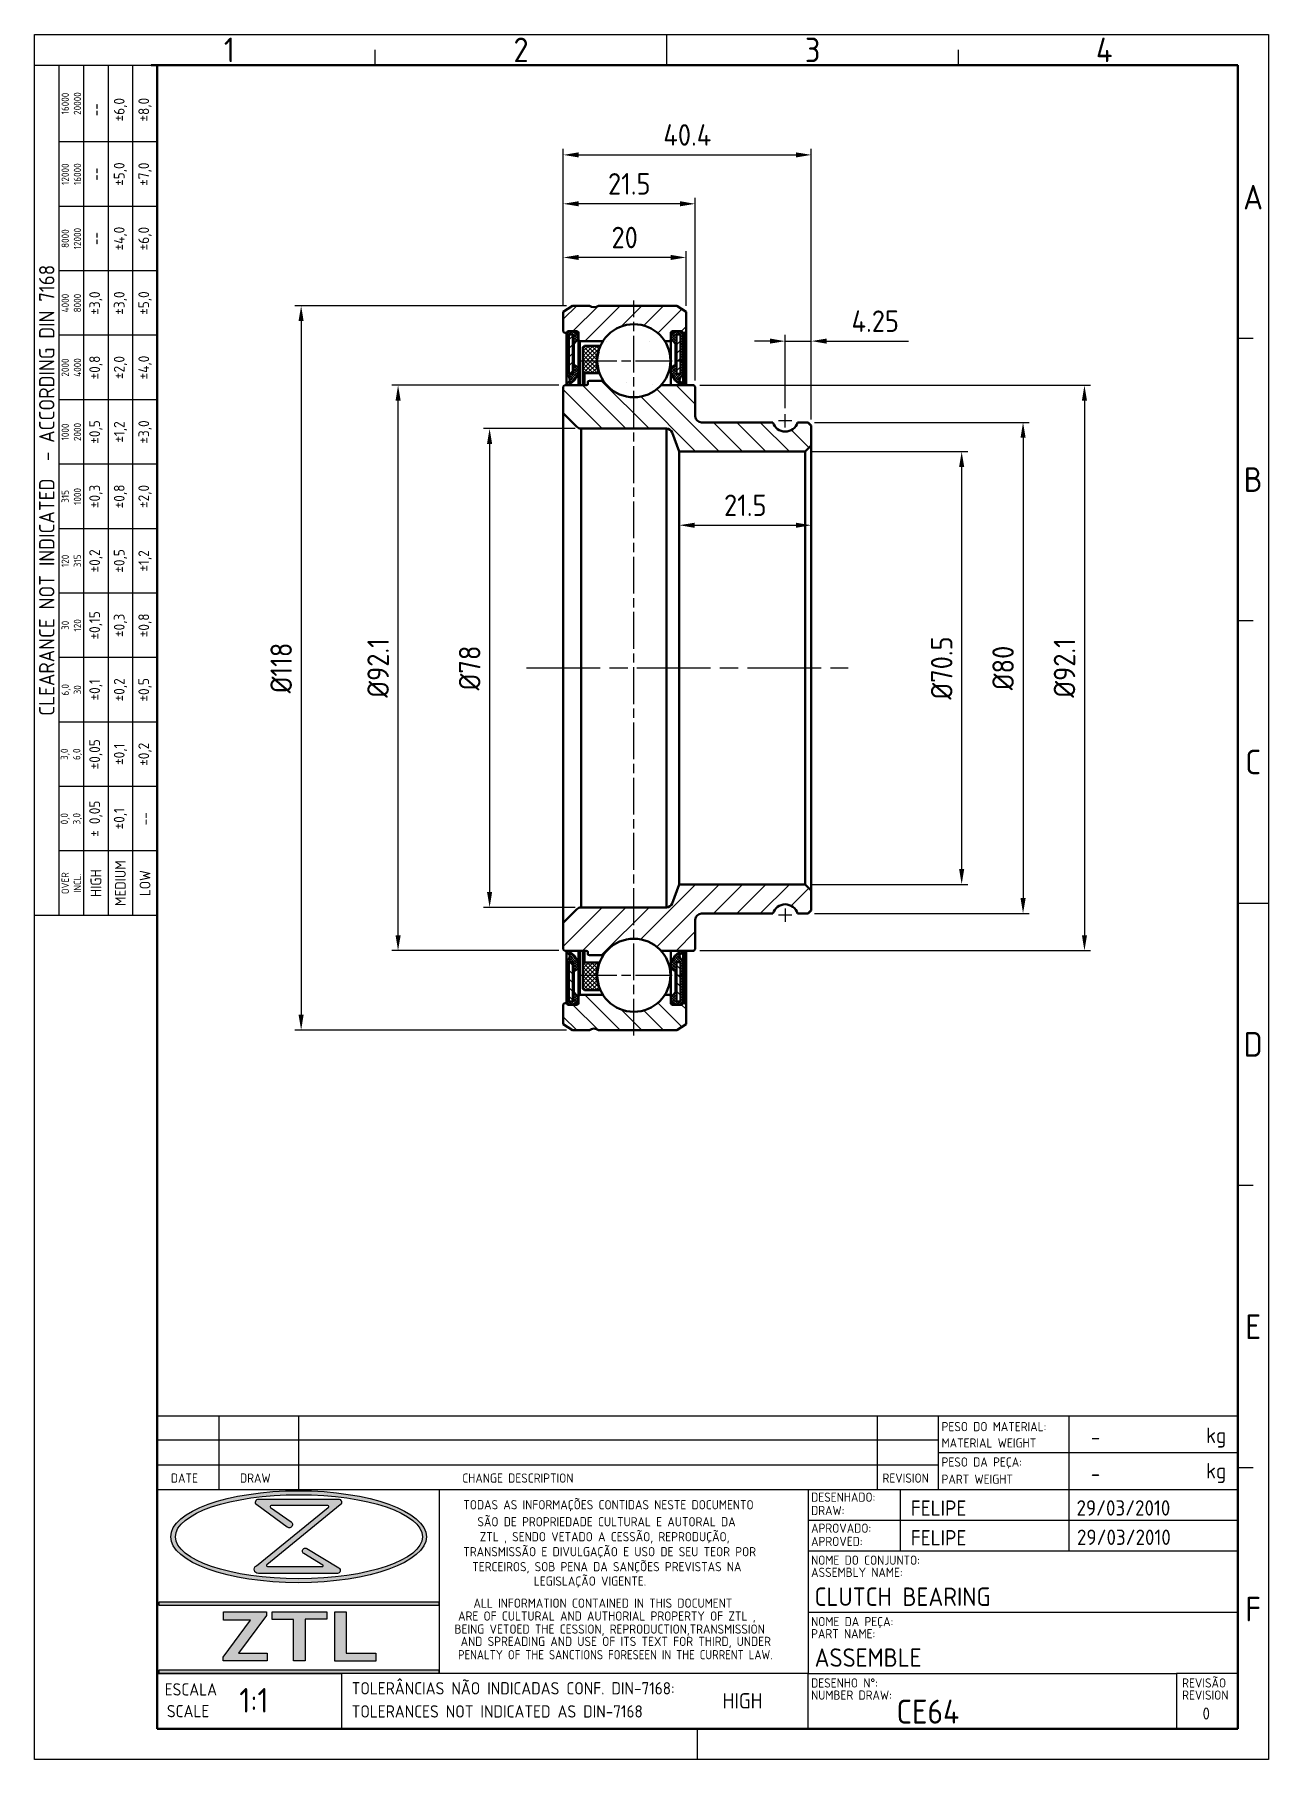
# Model space of a CAD drawing. Extents: x 0 to 201, y 0 to 281.
import ezdxf
from ezdxf.enums import TextEntityAlignment as Align

# ---------------------------------------------------------------- set-up
doc = ezdxf.new("R2010")
doc.units = 0
for name, pattern in [('AM_ISO02W050', [7.5, 6, -1.5]), ('AM_ISO08W050', [18, 12, -1.5, 3, -1.5]), ('AM_ISO08W050x2', [9, 6, -0.75, 1.5, -0.75])]:
    doc.linetypes.add(name, pattern=pattern)
doc.layers.get('Defpoints').update_dxf_attribs({"linetype": 'CONTINUOUS'})
for name, color, linetype, lineweight in [('AM_0', 7, 'CONTINUOUS', 50), ('AM_3', 6, 'AM_ISO02W050', 25), ('AM_5', 3, 'CONTINUOUS', 25), ('AM_7', 4, 'AM_ISO08W050', 25), ('AM_8', 1, 'CONTINUOUS', 25), ('AM_BOR', 7, 'CONTINUOUS', 50)]:
    doc.layers.add(name, color=color, linetype=linetype, lineweight=lineweight)
doc.styles.add('ACISOTS', font='isocp.shx', dxfattribs={"height": 1})
doc.styles.get("Standard").update_dxf_attribs({"font": 'ISOCP.SHX'})
doc.dimstyles.new('AM_ISO', dxfattribs={"dimtxt": 3.5, "dimasz": 2.5, "dimexe": 1, "dimexo": 1, "dimgap": 1.5, "dimtad": 1, "dimdsep": 46, "dimtxsty": 'Standard', "dimcen": 0, "dimclrd": 256, "dimclre": 256, "dimclrt": 2, "dimadec": 0, "dimazin": 2, "dimtp": 0.1, "dimtm": 0.1, "dimtfac": 0.71, "dimtdec": 3, "dimtmove": 0, "dimatfit": 3, "dimfxl": 0, "dimlwd": -1, "dimlwe": -1, "dimarcsym": 0})
pattern_1 = [(45, (0, 0), (-0.21213203, 0.21213203), []), (135, (0, 0), (-0.21213203, -0.21213203), [])]
pattern_2 = [(45, (0, 0), (-0.7071068, 0.7071068), [])]
pattern_3 = [(315, (0, 355.6118), (-0.7071068, -0.7071068), [])]
pattern_4 = [(315, (0, 355.61176), (-0.21213203, -0.21213203), []), (225, (0, 355.61176), (-0.21213203, 0.21213203), [])]

# ---------------------------------------------------------------- blocks, each defined once
blk = doc.blocks.new('A4 ZTL')
at = {"layer": 'AM_0'}
for p, q in [((196, 276), (19, 276)), ((20, 276), (20, 5)), ((196, 5), (196, 276)), ((20, 5), (196, 5))]:
    blk.add_line(p, q, dxfattribs=at)
at = {"layer": 'AM_BOR', "color": 135, "lineweight": 25}
for p, q in [((0, 0), (0, 281)), ((0, 281), (201, 281)), ((55.5, 276), (55.5, 278.5)), ((103, 276), (103, 281)), ((150.5, 276), (150.5, 278.5)), ((201, 281), (201, 0)), ((4, 137.5), (4, 276)), ((8, 276), (8, 137.5)), ((12, 276), (12, 137.5)), ((16, 137.5), (16, 276)), ((20, 263.5), (4, 263.5)), ((20, 253), (4, 253)), ((20, 242.5), (4, 242.5)), ((20, 232), (4, 232)), ((198.5, 231.5), (196, 231.5)), ((20, 221.5), (4, 221.5)), ((20, 211), (4, 211)), ((20, 200.5), (4, 200.5)), ((20, 190), (4, 190)), ((198.5, 185.5), (196, 185.5)), ((20, 179.5), (4, 179.5)), ((20, 169), (4, 169)), ((20, 158.5), (4, 158.5)), ((20, 148), (4, 148)), ((196, 139.5), (201, 139.5)), ((198.5, 93.5), (196, 93.5)), ((198.5, 47.5), (196, 47.5)), ((108, 0), (108, 5)), ((201, 0), (0, 0))]:
    blk.add_line(p, q, dxfattribs=at)
blk.add_lwpolyline([(20, 276), (20, 137.5), (0, 137.5), (0, 276)], close=True, dxfattribs=at)
at = {"layer": 'AM_BOR', "color": 135, "lineweight": 25, "style": 'ACISOTS'}
for s, p in [('1', (31.75, 278.5)), ('2', (79.25, 278.5)), ('3', (126.75, 278.5)), ('4', (174.25, 278.5)), ('A', (198.5, 254.5)), ('B', (198.5, 208.5)), ('C', (198.5, 162.5)), ('D', (198.5, 116.5)), ('E', (198.5, 70.5)), ('F', (198.5, 24.5))]:
    blk.add_text(s, height=4, dxfattribs=at).set_placement(p, align=Align.MIDDLE)
at = {"layer": 'AM_BOR', "color": 135, "lineweight": 25, "attachment_point": 5, "rotation": 90}
for s, insert, char_height, width in [('16000\\P20000', (6, 269.75), 1.2, 12.5), ('±6,0', (14, 268.75), 1.75, 10.5), ('±8,0', (18, 268.75), 1.75, 10.5), ('--', (10, 268.75), 1.75, 10.5), ('12000\\P16000', (6, 258.25), 1.2, 10.5), ('--', (10, 258.25), 1.75, 10.5), ('±5,0', (14, 258.25), 1.75, 10.5), ('±7,0', (18, 258.25), 1.75, 10.5), ('8000\\P12000', (6, 247.75), 1.2, 10.5), ('--', (10, 247.75), 1.75, 10.5), ('±4,0', (14, 247.75), 1.75, 10.5), ('±6,0', (18, 247.75), 1.75, 10.5), ('{\\Fisocp.shx|c0;CLEARANCE NOT INDICATED  - ACCORDING DIN 7168}', (2, 206.75), 2.5, 138.5), ('±3,0', (10, 237.25), 1.75, 10.5), ('±3,0', (14, 237.25), 1.75, 10.5), ('±5,0', (18, 237.25), 1.75, 10.5), ('4000\\P8000', (6, 237.25), 1.2, 10.5), ('2000\\P4000', (6, 226.75), 1.2, 10.5), ('±0,8', (10, 226.75), 1.75, 10.5), ('±2,0', (14, 226.75), 1.75, 10.5), ('±4,0', (18, 226.75), 1.75, 10.5), ('1000\\P2000', (6, 216.25), 1.2, 10.5), ('±0,5', (10, 216.25), 1.75, 10.5), ('±1,2', (14, 216.25), 1.75, 10.5), ('±3,0', (18, 216.25), 1.75, 10.5), ('315\\P1000', (6, 205.75), 1.2, 10.5), ('±0,3', (10, 205.75), 1.75, 10.5), ('±0,8', (14, 205.75), 1.75, 10.5), ('±2,0', (18, 205.75), 1.75, 10.5), ('±0,2', (10, 195.25), 1.75, 10.5), ('±0,5', (14, 195.25), 1.75, 10.5), ('±1,2', (18, 195.25), 1.75, 10.5), ('120\\P315', (6, 195.25), 1.2, 10.5), ('30\\P120', (6, 184.75), 1.2, 10.5), ('±0,15', (10, 184.75), 1.75, 10.5), ('±0,3', (14, 184.75), 1.75, 10.5), ('±0,8', (18, 184.75), 1.75, 10.5), ('6,0\\P30', (6, 174.25), 1.2, 10.5), ('±0,1', (10, 174.25), 1.75, 10.5), ('±0,2', (14, 174.25), 1.75, 10.5), ('±0,5', (18, 174.25), 1.75, 10.5), ('±0,05', (10, 163.75), 1.75, 10.5), ('3,0\\P6,0', (6, 163.75), 1.2, 10.5), ('±0,1', (14, 163.75), 1.75, 10.5), ('±0,2', (18, 163.75), 1.75, 10.5), ('± 0,05', (10, 153.25), 1.75, 10.5), ('\\pt4.79529;±0,1', (14, 153.25), 1.75, 10.5), ('0,0\\P3,0', (6, 153.25), 1.2, 10.5), ('--', (18, 153.25), 1.75, 10.5), ('MEDIUM', (14, 142.75), 1.75, 10.5), ('{\\Fisocp.shx|c0;OVER\\PINCL.}', (6, 142.75), 1.2, 10.5), ('HIGH', (10, 142.75), 1.75, 10.5), ('LOW', (18, 142.75), 1.75, 10.5)]:
    blk.add_mtext(s, dxfattribs=dict(at, insert=insert, char_height=char_height, width=width))
blk = doc.blocks.new('LEGENDAZTL-1')
at = {"layer": 'AM_8'}
h = blk.add_hatch(color=135, dxfattribs=at)
edge = h.paths.add_edge_path()
edge.add_ellipse((23.01, 31.29), major_axis=(20.82, 0), ratio=0.359907, start_angle=191.4592, end_angle=452.8175)
edge.add_ellipse((23.01, 31.29), major_axis=(20.82, 0), ratio=0.359907, start_angle=92.8175, end_angle=191.4592)
edge = h.paths.add_edge_path(flags=16)
edge.add_ellipse((23.07, 31.29), major_axis=(20.11, 0), ratio=0.340664, start_angle=93.067, end_angle=371.4592)
edge.add_ellipse((23.07, 31.29), major_axis=(20.11, 0), ratio=0.340664, start_angle=11.4592, end_angle=93.067)
h = blk.add_hatch(color=135, dxfattribs=at)
edge = h.paths.add_edge_path()
edge.add_line((27.86, 36.04), (16.14, 26.55))
edge.add_arc((16.46, 25.96), 0.662, 118.1409, 270)
edge.add_line((16.46, 25.3), (29.34, 25.3))
edge.add_arc((29.33, 25.79), 0.488, 271.9685, 418.9108)
edge.add_line((29.58, 26.21), (24.36, 29.35))
edge.add_arc((24.11, 28.95), 0.475, 58.6682, 238.8052)
edge.add_line((23.87, 28.54), (26.98, 26.65))
edge.add_arc((26.92, 26.56), 0.12, -90, 54.6545, ccw=False)
edge.add_line((26.92, 26.44), (17.93, 26.44))
edge.add_arc((17.96, 26.6), 0.167, 129.2364, 260.8226, ccw=False)
edge.add_line((17.86, 26.73), (29.79, 36.47))
edge.add_arc((29.47, 36.9), 0.529, 306.0702, 450)
edge.add_line((29.47, 37.43), (16.54, 37.43))
edge.add_arc((16.52, 36.92), 0.513, 87.7272, 233.7471)
edge.add_line((16.21, 36.5), (21.18, 32.86))
edge.add_arc((21.5, 33.28), 0.527, 232.4714, 414.7334)
edge.add_line((21.81, 33.71), (18.46, 36.07))
edge.add_arc((18.53, 36.2), 0.144, 90, 242.5235, ccw=False)
edge.add_line((18.53, 36.35), (27.78, 36.35))
edge.add_arc((27.75, 36.17), 0.176, -50.9964, 80.7655, ccw=False)
for points in [[(0.28, 20.1), (45.87, 20.1), (45.87, 20.7), (0.28, 20.7)], [(10.71, 11.65), (10.71, 11.05), (17.9, 11.05), (17.9, 12.32), (13.24, 12.32), (17.77, 18.44), (17.77, 19.04), (10.78, 19.04), (10.78, 17.71), (15.21, 17.71)], [(18.7, 17.78), (22.17, 17.78), (22.17, 11.05), (24.07, 11.05), (24.07, 17.84), (27.63, 17.84), (27.63, 19.04), (18.7, 19.04)], [(35.62, 11.02), (35.62, 12.32), (30.79, 12.32), (30.79, 19.04), (28.93, 19.04), (28.93, 11.02)], [(45.87, 9.6), (0.28, 9.6), (0.28, 9), (45.87, 9)]]:
    blk.add_hatch(color=135, dxfattribs=at).paths.add_polyline_path(points)
at = {"layer": 'AM_8', "color": 135}
for p, q in [((0, 51), (176, 51)), ((0, 51), (0, 0)), ((10, 51), (10, 39)), ((23, 51), (23, 39)), ((117.25, 51), (117.25, 39)), ((127.25, 39), (127.25, 51)), ((148.5, 51), (148.5, 45)), ((176, 0), (176, 51)), ((127.25, 47), (0, 47)), ((127.25, 45), (176, 45)), ((148.5, 45), (148.5, 39)), ((0, 43), (127.25, 43)), ((0, 39), (106, 39)), ((16.54, 37.43), (29.47, 37.43)), ((45.93, 39), (45.93, 9)), ((106, 39), (106, 20)), ((106, 39), (176, 39)), ((121, 39), (121, 29)), ((148.5, 39), (148.5, 29)), ((106, 34), (176, 34)), ((106, 29), (176, 29)), ((0.28, 20.1), (0.28, 20.7)), ((0.28, 20.7), (45.87, 20.7)), ((45.87, 20.1), (0.28, 20.1)), ((45.87, 20.7), (45.87, 20.1)), ((106, 20), (106, 9)), ((10.71, 11.65), (15.21, 17.71)), ((10.78, 17.71), (10.78, 19.04)), ((10.78, 19.04), (17.77, 19.04)), ((15.21, 17.71), (10.78, 17.71)), ((17.77, 18.44), (13.24, 12.32)), ((17.77, 19.04), (17.77, 18.44)), ((18.7, 17.78), (18.7, 19.04)), ((18.7, 19.04), (27.63, 19.04)), ((22.17, 17.78), (18.7, 17.78)), ((22.17, 11.05), (22.17, 17.78)), ((24.07, 17.84), (24.07, 11.05)), ((27.63, 17.84), (24.07, 17.84)), ((27.63, 19.04), (27.63, 17.84)), ((28.93, 11.02), (28.93, 19.04)), ((28.93, 19.04), (30.79, 19.04)), ((30.79, 19.04), (30.79, 12.32)), ((106, 19), (176, 19)), ((10.71, 11.05), (10.71, 11.65)), ((13.24, 12.32), (17.9, 12.32)), ((17.9, 12.32), (17.9, 11.05)), ((30.79, 12.32), (35.62, 12.32)), ((35.62, 12.32), (35.62, 11.02)), ((0, 9), (30, 9)), ((106, 9), (0, 9)), ((0.28, 9.6), (45.87, 9.6)), ((0.28, 9), (0.28, 9.6)), ((45.87, 9), (0.28, 9)), ((17.9, 11.05), (10.71, 11.05)), ((24.07, 11.05), (22.17, 11.05)), ((35.62, 11.02), (28.93, 11.02)), ((30, 9), (30, 0)), ((45.87, 9.6), (45.87, 9)), ((106, 0), (106, 9)), ((106, 9), (166, 9)), ((176, 9), (166, 9)), ((166, 9), (166, 0)), ((0, 0), (176, 0))]:
    blk.add_line(p, q, dxfattribs=at)
blk.add_lwpolyline([(16.54, 37.43), (29.47, 37.43, -0.726075), (29.79, 36.47), (17.86, 26.73, 0.646844), (17.93, 26.44), (26.92, 26.44, 0.730915), (26.98, 26.65), (23.87, 28.54, -1.001197), (24.36, 29.35), (29.58, 26.21, -0.746343), (29.34, 25.3), (16.46, 25.3, -0.780296), (16.14, 26.55), (27.86, 36.04, 0.647932), (27.78, 36.35), (18.53, 36.35, 0.78497), (18.46, 36.07), (21.81, 33.71, -1.019937), (21.18, 32.86), (16.21, 36.5, -0.740095), (16.54, 37.43, -0.257794)], format="xyb", dxfattribs=at)
for centre, major_axis, ratio in [((23.01, 31.29), (-20.82, 0), 0.359907), ((23.07, 31.29), (-20.11, 0), 0.340664)]:
    blk.add_ellipse(centre, major_axis=major_axis, ratio=ratio, dxfattribs=at)
for s, height, p in [('PESO DO MATERIAL:', 1.5, (127.75, 48.48)), ('kg', 2.5, (170.83, 46.56)), ('MATERIAL WEIGHT', 1.5, (127.75, 45.82)), ('PESO DA PEÇA:', 1.5, (127.75, 42.71)), ('kg', 2.5, (170.83, 40.79)), ('DATE', 1.5, (2.22, 40.09)), ('DRAW', 1.5, (13.48, 40.09)), ('CHANGE DESCRIPTION', 1.5, (49.68, 40.09)), ('REVISION', 1.5, (118.12, 40.09)), ('PART WEIGHT', 1.5, (127.75, 39.91)), ('TODAS AS INFORMAÇÕES CONTIDAS NESTE DOCUMENTO', 1.5, (49.85, 35.75)), ('DESENHADO:', 1.5, (106.5, 36.98)), ('SÃO DE PROPRIEDADE CULTURAL E AUTORAL DA', 1.5, (52.14, 32.98)), ('DRAW:', 1.5, (106.5, 34.82)), ('ZTL , SENDO VETADO A CESSÃO, REPRODUÇÃO,', 1.5, (52.53, 30.54)), ('APROVADO:', 1.5, (106.5, 31.93)), ('APROVED:', 1.5, (106.5, 29.77)), ('TRANSMISSÃO E DIVULGAÇÃO E USO DE SEU TEOR POR', 1.5, (49.85, 28.1)), ('NOME DO CONJUNTO:', 1.5, (106.5, 26.72)), ('TERCEIROS, SOB PENA DA SANÇÕES PREVISTAS NA', 1.5, (51.3, 25.66)), ('ASSEMBLY NAME:', 1.5, (106.5, 24.74)), ('LEGISLAÇÃO VIGENTE.', 1.5, (61.33, 23.31)), ('ALL INFORMATION CONTAINED IN THIS DOCUMENT', 1.5, (51.5, 19.72)), ('BEING VETOED THE CESSION, REPRODUCTION,TRANSMISSION', 1.5, (48.41, 15.49)), ('ARE OF CULTURAL AND AUTHORIAL PROPERTY OF ZTL ,', 1.5, (49, 17.62)), ('NOME DA PEÇA:', 1.5, (106.5, 16.72)), ('AND SPREADING AND USE OF ITS TEXT FOR THIRD, UNDER', 1.5, (49.42, 13.49)), ('PART NAME:', 1.5, (106.5, 14.74)), ('REVISÃO', 1.5, (166.93, 6.72)), ('ESCALA', 2, (1.21, 5.42)), ('TOLERÂNCIAS NÃO INDICADAS CONF. DIN-7168:', 2, (31.66, 5.6)), ('DESENHO N%%d:', 1.5, (106.5, 6.72)), ('NUMBER DRAW:', 1.5, (106.5, 4.74)), ('REVISION', 1.5, (166.93, 4.74)), ('SCALE', 2, (1.57, 1.88)), ('TOLERANCES NOT INDICATED AS DIN-7168', 2, (31.66, 1.83))]:
    blk.add_text(s, height=height, dxfattribs=at).set_placement(p)
at = {"layer": 'AM_8', "color": 135, "width": 0.95}
blk.add_text('PENALTY OF THE SANCTIONS FORESEEN IN THE CURRENT LAW.', height=1.5, dxfattribs=at).set_placement((48.99, 11.32))
at = {"layer": 'AM_8', "color": 135}
for tag, p in [('PESO1', (152.06, 47.53)), ('PESO', (152.06, 41.58))]:
    blk.add_attdef(tag, text='', height=2.5, dxfattribs=at).set_placement(p, align=Align.MIDDLE_LEFT)
for tag, p, height in [('DESN.', (122.75, 34.7), 2.5), ('DATADES', (149.73, 34.73), 2.5), ('APROV', (122.75, 29.87), 2.5), ('DATAAPROV', (149.81, 29.95), 2.5), ('CONJUNTO', (107.07, 20.02), 3), ('PEÇA', (107.07, 10.1), 3), ('NºDESENHO', (120.41, 0.84), 3.91)]:
    blk.add_attdef(tag, p, '', height=height, dxfattribs=at)
at = {"layer": 'AM_8', "color": 135, "style": 'ACISOTS'}
for tag, p, height in [('GEN-TITLE-SCA{12.7}', (13.36, 2.64), 4), ('GEN-TITLE-DWG{30.6}', (92.5, -2.65), 2)]:
    blk.add_attdef(tag, p, '', height=height, dxfattribs=at)
at = {"layer": 'AM_8', "color": 135}
for tag, height, p in [('TOL.N.IND', 2.5, (95.33, 4.56)), ('REV.', 1.96, (170.86, 2.49))]:
    blk.add_attdef(tag, text='', height=height, dxfattribs=at).set_placement(p, align=Align.MIDDLE_CENTER)
blk = doc.blocks.new('*D34')
at = {"layer": 'AM_5'}
for p, q in [((126.53, 213.06), (152.02, 213.06)), ((151.02, 210.56), (151.02, 145.06)), ((126.53, 142.56), (152.02, 142.56))]:
    blk.add_line(p, q, dxfattribs=at)
for points in [[(150.61, 210.56), (151.44, 210.56), (151.02, 213.06)], [(150.61, 145.06), (151.44, 145.06), (151.02, 142.56)]]:
    blk.add_solid(points, dxfattribs=at)
at = {"layer": 'Defpoints', "color": 0}
for p in [(125.53, 213.06), (125.53, 142.56), (151.02, 142.56)]:
    blk.add_point(p, dxfattribs=at)
at = {"layer": 'AM_5', "color": 2, "insert": (147.77, 177.81), "char_height": 3.5, "attachment_point": 5, "rotation": 90}
blk.add_mtext('%%c70.5', dxfattribs=at)
blk = doc.blocks.new('*D35')
at = {"layer": 'AM_5'}
for p, q in [((127.03, 217.81), (162.02, 217.81)), ((161.02, 215.31), (161.02, 140.31)), ((127.03, 137.81), (162.02, 137.81))]:
    blk.add_line(p, q, dxfattribs=at)
for points in [[(160.61, 215.31), (161.44, 215.31), (161.02, 217.81)], [(160.61, 140.31), (161.44, 140.31), (161.02, 137.81)]]:
    blk.add_solid(points, dxfattribs=at)
at = {"layer": 'Defpoints', "color": 0}
for p in [(126.03, 217.81), (126.03, 137.81), (161.02, 137.81)]:
    blk.add_point(p, dxfattribs=at)
at = {"layer": 'AM_5', "color": 2, "insert": (157.77, 177.81), "char_height": 3.5, "attachment_point": 5, "rotation": 90}
blk.add_mtext('%%c80', dxfattribs=at)
blk = doc.blocks.new('*D36')
at = {"layer": 'AM_5'}
for p, q in [((108.38, 223.86), (172.02, 223.86)), ((171.02, 221.36), (171.02, 134.26)), ((108.38, 131.76), (172.02, 131.76))]:
    blk.add_line(p, q, dxfattribs=at)
for points in [[(170.61, 221.36), (171.44, 221.36), (171.02, 223.86)], [(170.61, 134.26), (171.44, 134.26), (171.02, 131.76)]]:
    blk.add_solid(points, dxfattribs=at)
at = {"layer": 'Defpoints', "color": 0}
for p in [(107.38, 223.86), (107.38, 131.76), (171.02, 131.76)]:
    blk.add_point(p, dxfattribs=at)
at = {"layer": 'AM_5', "color": 2, "insert": (167.77, 177.81), "char_height": 3.5, "attachment_point": 5, "rotation": 90}
blk.add_mtext('%%c92.1', dxfattribs=at)
blk = doc.blocks.new('*D37')
at = {"layer": 'AM_5'}
for p, q in [((86.63, 236.81), (42.43, 236.81)), ((43.43, 234.31), (43.43, 121.31)), ((86.63, 118.81), (42.43, 118.81))]:
    blk.add_line(p, q, dxfattribs=at)
for points in [[(43.01, 234.31), (43.84, 234.31), (43.43, 236.81)], [(43.01, 121.31), (43.84, 121.31), (43.43, 118.81)]]:
    blk.add_solid(points, dxfattribs=at)
at = {"layer": 'Defpoints', "color": 0}
for p in [(87.63, 236.81), (43.43, 118.81), (87.63, 118.81)]:
    blk.add_point(p, dxfattribs=at)
at = {"layer": 'AM_5', "color": 2, "insert": (40.18, 177.81), "char_height": 3.5, "attachment_point": 5, "rotation": 90}
blk.add_mtext('%%c118', dxfattribs=at)
blk = doc.blocks.new('*D38')
at = {"layer": 'AM_5'}
for p, q in [((86.13, 236.81), (86.13, 262.39)), ((88.63, 261.39), (124.03, 261.39)), ((126.53, 218.31), (126.53, 262.39))]:
    blk.add_line(p, q, dxfattribs=at)
for points in [[(88.63, 261.8), (88.63, 260.97), (86.13, 261.39)], [(124.03, 261.8), (124.03, 260.97), (126.53, 261.39)]]:
    blk.add_solid(points, dxfattribs=at)
at = {"layer": 'Defpoints', "color": 0}
for p in [(126.53, 261.39), (86.13, 235.81), (126.53, 217.31)]:
    blk.add_point(p, dxfattribs=at)
at = {"layer": 'AM_5', "color": 2, "insert": (106.33, 264.64), "char_height": 3.5, "attachment_point": 5}
blk.add_mtext('40.4', dxfattribs=at)
blk = doc.blocks.new('*D39')
at = {"layer": 'AM_5'}
for p, q in [((86.13, 236.81), (86.13, 245.68)), ((103.63, 244.68), (88.63, 244.68)), ((106.13, 236.81), (106.13, 245.68))]:
    blk.add_line(p, q, dxfattribs=at)
for points in [[(88.63, 245.1), (88.63, 244.27), (86.13, 244.68)], [(103.63, 245.1), (103.63, 244.27), (106.13, 244.68)]]:
    blk.add_solid(points, dxfattribs=at)
at = {"layer": 'Defpoints', "color": 0}
for p in [(86.13, 244.68), (86.13, 235.81), (106.13, 235.81)]:
    blk.add_point(p, dxfattribs=at)
at = {"layer": 'AM_5', "color": 2, "insert": (96.13, 247.93), "char_height": 3.5, "attachment_point": 5}
blk.add_mtext('20', dxfattribs=at)
blk = doc.blocks.new('*D40')
at = {"layer": 'AM_5'}
for p, q in [((86.13, 236.81), (86.13, 254.42)), ((105.13, 253.42), (88.63, 253.42)), ((107.63, 224.61), (107.63, 254.42))]:
    blk.add_line(p, q, dxfattribs=at)
for points in [[(88.63, 253.84), (88.63, 253.01), (86.13, 253.42)], [(105.13, 253.84), (105.13, 253.01), (107.63, 253.42)]]:
    blk.add_solid(points, dxfattribs=at)
at = {"layer": 'Defpoints', "color": 0}
for p in [(86.13, 253.42), (86.13, 235.81), (107.63, 223.61)]:
    blk.add_point(p, dxfattribs=at)
at = {"layer": 'AM_5', "color": 2, "insert": (96.88, 256.67), "char_height": 3.5, "attachment_point": 5}
blk.add_mtext('21.5', dxfattribs=at)
blk = doc.blocks.new('*D41')
at = {"layer": 'AM_5'}
for p, q in [((119.78, 231.05), (117.28, 231.05)), ((122.28, 220.15), (122.28, 232.05)), ((122.28, 231.05), (126.53, 231.05)), ((126.53, 218.31), (126.53, 232.05)), ((129.03, 231.05), (142.37, 231.05))]:
    blk.add_line(p, q, dxfattribs=at)
for points in [[(119.78, 231.47), (119.78, 230.64), (122.28, 231.05)], [(129.03, 231.47), (129.03, 230.64), (126.53, 231.05)]]:
    blk.add_solid(points, dxfattribs=at)
at = {"layer": 'Defpoints', "color": 0}
for p in [(126.53, 231.05), (122.28, 219.15), (126.53, 217.31)]:
    blk.add_point(p, dxfattribs=at)
at = {"layer": 'AM_5', "color": 2, "insert": (136.95, 234.3), "char_height": 3.5, "attachment_point": 5}
blk.add_mtext('4.25', dxfattribs=at)
blk = doc.blocks.new('*D43')
at = {"layer": 'AM_5'}
for p, q in [((85.38, 223.86), (58.22, 223.86)), ((59.22, 134.26), (59.22, 221.36)), ((85.38, 131.76), (58.22, 131.76))]:
    blk.add_line(p, q, dxfattribs=at)
for points in [[(58.81, 221.36), (59.64, 221.36), (59.22, 223.86)], [(58.81, 134.26), (59.64, 134.26), (59.22, 131.76)]]:
    blk.add_solid(points, dxfattribs=at)
at = {"layer": 'Defpoints', "color": 0}
for p in [(59.22, 223.86), (86.38, 223.86), (86.38, 131.76)]:
    blk.add_point(p, dxfattribs=at)
at = {"layer": 'AM_5', "color": 2, "insert": (55.97, 177.81), "char_height": 3.5, "attachment_point": 5, "rotation": 90}
blk.add_mtext('%%c92.1', dxfattribs=at)
blk = doc.blocks.new('*D45')
at = {"layer": 'AM_5'}
for p, q in [((105.03, 212.06), (105.03, 200.06)), ((126.53, 212.06), (126.53, 200.06)), ((107.53, 201.06), (124.03, 201.06))]:
    blk.add_line(p, q, dxfattribs=at)
for points in [[(107.53, 201.47), (107.53, 200.64), (105.03, 201.06)], [(124.03, 201.47), (124.03, 200.64), (126.53, 201.06)]]:
    blk.add_solid(points, dxfattribs=at)
at = {"layer": 'Defpoints', "color": 0}
for p in [(105.03, 213.06), (126.53, 213.06), (126.53, 201.06)]:
    blk.add_point(p, dxfattribs=at)
at = {"layer": 'AM_5', "color": 2, "insert": (115.78, 204.31), "char_height": 3.5, "attachment_point": 5}
blk.add_mtext('21.5', dxfattribs=at)
blk = doc.blocks.new('*D46')
at = {"layer": 'AM_5'}
for p, q in [((88.04, 216.81), (73.13, 216.81)), ((74.13, 214.31), (74.13, 141.31)), ((88.04, 138.81), (73.13, 138.81))]:
    blk.add_line(p, q, dxfattribs=at)
for points in [[(73.71, 214.31), (74.54, 214.31), (74.13, 216.81)], [(73.71, 141.31), (74.54, 141.31), (74.13, 138.81)]]:
    blk.add_solid(points, dxfattribs=at)
at = {"layer": 'Defpoints', "color": 0}
for p in [(89.04, 216.81), (74.13, 138.81), (89.04, 138.81)]:
    blk.add_point(p, dxfattribs=at)
at = {"layer": 'AM_5', "color": 2, "insert": (70.88, 177.81), "char_height": 3.5, "attachment_point": 5, "rotation": 90}
blk.add_mtext('%%c78', dxfattribs=at)

msp = doc.modelspace()

# ---------------------------------------------------------------- hatches: boundary and pattern name
at = {"layer": 'AM_3'}
h = msp.add_hatch(dxfattribs=at)
h.set_pattern_fill('ANSI31', color=256, scale=15, style=0)
h.paths.add_polyline_path([(78.278, 102.972), (76.724, 102.972), (76.724, 95.972), (83.474, 95.972), (83.474, 99.972, -0.2679492)])
h.paths.add_polyline_path([(83.474, 63.972), (76.724, 63.972), (76.724, 56.972), (78.278, 56.972, -0.2679492), (83.474, 59.972)])
h = msp.add_hatch(dxfattribs=at)
h.set_pattern_fill('ANSI31', color=256, scale=15, style=0)
h.paths.add_polyline_path([(86.474, 95.972), (90.224, 99.722), (90.224, 102.972), (88.671, 102.972, -0.2679492), (83.474, 99.972), (83.474, 95.972)])
h.paths.add_polyline_path([(90.224, 56.972), (90.224, 60.222), (86.474, 63.972), (83.474, 63.972), (83.474, 59.972, -0.2679492), (88.671, 56.972)])
at = {"layer": 'AM_8'}
h = msp.add_hatch(dxfattribs=at)
h.set_pattern_fill('_U', color=256, scale=2.5, angle=45, style=0, pattern_type=0)
h.set_pattern_definition([(45, (0, 0), (-1.767767, 1.767767), [])])
edge = h.paths.add_edge_path()
edge.add_line((90.378, 236.806), (87.628, 236.806))
edge.add_line((87.628, 236.806), (86.128, 235.806))
edge.add_line((86.128, 235.806), (86.128, 232.606))
edge.add_line((86.128, 232.606), (86.328, 232.406))
edge.add_line((86.328, 232.406), (86.628, 232.406))
edge.add_line((86.628, 232.406), (86.878, 232.656))
edge.add_line((86.878, 232.656), (88.378, 232.656))
edge.add_arc((88.378, 232.406), 0.25, 0, 90, ccw=False)
edge.add_line((88.628, 232.406), (88.628, 231.256))
edge.add_line((88.628, 231.256), (88.828, 231.056))
edge.add_line((88.828, 231.056), (92.606, 231.056))
edge.add_arc((97.628, 227.859), 5.953, 32.48238, 147.51762, ccw=False)
edge.add_line((102.65, 231.056), (103.447, 231.056))
edge.add_line((103.447, 231.056), (103.647, 231.256))
edge.add_line((103.647, 231.256), (103.647, 232.406))
edge.add_arc((103.897, 232.406), 0.25, 90, 180, ccw=False)
edge.add_line((103.897, 232.656), (105.397, 232.656))
edge.add_line((105.397, 232.656), (105.647, 232.406))
edge.add_line((105.647, 232.406), (105.928, 232.406))
edge.add_line((105.928, 232.406), (106.128, 232.606))
edge.add_line((106.128, 232.606), (106.128, 235.806))
edge.add_line((106.128, 235.806), (104.628, 236.806))
edge.add_line((104.628, 236.806), (91.878, 236.806))
edge.add_arc((91.128, 237.806), 1.25, 233.1301, 306.8699, ccw=False)
h = msp.add_hatch(dxfattribs=at)
h.set_pattern_fill('_U', color=256, scale=0.3, angle=45, style=0, double=1, pattern_type=0)
h.set_pattern_definition(pattern_1)
edge = h.paths.add_edge_path()
edge.add_line((88.628, 232.307), (88.628, 232.406))
edge.add_arc((88.378, 232.406), 0.25, 0, 90)
edge.add_line((88.378, 232.656), (86.878, 232.656))
edge.add_line((86.878, 232.656), (86.628, 232.406))
edge.add_line((86.628, 232.406), (86.628, 225.32))
edge.add_line((86.628, 225.32), (87.017, 225.32))
edge.add_line((87.017, 225.32), (87.246, 224.619))
edge.add_line((87.246, 224.619), (86.733, 224.161))
edge.add_line((86.733, 224.161), (87.006, 223.856))
edge.add_line((87.006, 223.856), (87.966, 224.714))
edge.add_line((87.966, 224.714), (88.628, 225.83))
edge.add_line((88.628, 225.83), (88.628, 226.71))
edge.add_line((88.628, 226.71), (87.842, 227.251))
edge.add_line((87.842, 227.251), (87.842, 230.588))
edge.add_line((87.842, 230.588), (88.628, 231.481))
edge.add_line((88.628, 231.481), (88.628, 232.185))
edge.add_line((88.628, 232.185), (88.107, 232.307))
edge.add_line((88.107, 232.307), (88.628, 232.307))
h.paths.add_polyline_path([(87.026, 225.728), (87.026, 232.145), (87.689, 232.145), (87.689, 225.728)], flags=16)
h = msp.add_hatch(dxfattribs=at)
h.set_pattern_fill('_U', color=256, angle=45, style=0, pattern_type=0)
h.set_pattern_definition(pattern_2)
h.paths.add_polyline_path([(87.689, 225.728), (87.689, 232.145), (87.026, 232.145), (87.026, 225.728)])
h = msp.add_hatch(dxfattribs=at)
h.set_pattern_fill('_U', color=256, scale=0.3, angle=45, style=0, double=1, pattern_type=0)
h.set_pattern_definition(pattern_1)
edge = h.paths.add_edge_path()
edge.add_line((105.647, 232.406), (105.397, 232.656))
edge.add_line((105.397, 232.656), (103.897, 232.656))
edge.add_arc((103.897, 232.406), 0.25, 90, 180)
edge.add_line((103.647, 232.406), (103.647, 232.307))
edge.add_line((103.647, 232.307), (104.168, 232.307))
edge.add_line((104.168, 232.307), (103.647, 232.185))
edge.add_line((103.647, 232.185), (103.647, 231.481))
edge.add_line((103.647, 231.481), (104.433, 230.588))
edge.add_line((104.433, 230.588), (104.433, 227.251))
edge.add_line((104.433, 227.251), (103.647, 226.71))
edge.add_line((103.647, 226.71), (103.647, 225.83))
edge.add_line((103.647, 225.83), (104.309, 224.714))
edge.add_line((104.309, 224.714), (105.269, 223.856))
edge.add_line((105.269, 223.856), (105.542, 224.161))
edge.add_line((105.542, 224.161), (105.029, 224.619))
edge.add_line((105.029, 224.619), (105.259, 225.32))
edge.add_line((105.259, 225.32), (105.647, 225.32))
edge.add_line((105.647, 225.32), (105.647, 232.406))
h.paths.add_polyline_path([(105.249, 232.145), (105.249, 225.728), (104.586, 225.728), (104.586, 232.145)], flags=16)
h = msp.add_hatch(dxfattribs=at)
h.set_pattern_fill('_U', color=256, angle=45, style=0, pattern_type=0)
h.set_pattern_definition(pattern_2)
h.paths.add_polyline_path([(104.586, 232.145), (104.586, 225.728), (105.249, 225.728), (105.249, 232.145)])
h = msp.add_hatch(dxfattribs=at)
h.set_pattern_fill('_U', color=256, scale=0.5, angle=45, style=0, double=1, pattern_type=0)
h.set_pattern_definition([(45, (0, 0), (-0.3535534, 0.3535534), []), (135, (0, 0), (-0.3535534, -0.3535534), [])])
edge = h.paths.add_edge_path()
edge.add_line((89.578, 225.806), (91.946, 225.806))
edge.add_arc((97.628, 227.859), 6.041, 156.10571, 199.86663, ccw=False)
edge.add_line((92.105, 230.306), (89.578, 230.306))
edge.add_line((89.578, 230.306), (89.328, 230.056))
edge.add_line((89.328, 230.056), (89.328, 226.056))
edge.add_line((89.328, 226.056), (89.578, 225.806))
h = msp.add_hatch(dxfattribs=at)
h.set_pattern_fill('_U', color=256, scale=2.7, angle=135, style=0, pattern_type=0)
h.set_pattern_definition([(135, (0, 0), (-1.909188, -1.909188), [])])
edge = h.paths.add_edge_path()
edge.add_arc((89.042, 217.806), 1, 225, 270)
edge.add_line((89.042, 216.806), (102.934, 216.806))
edge.add_arc((102.934, 215.806), 1, 20.47228, 90, ccw=False)
edge.add_line((103.871, 216.156), (105.028, 213.056))
edge.add_line((105.028, 213.056), (125.528, 213.056))
edge.add_line((125.528, 213.056), (126.528, 214.056))
edge.add_line((126.528, 214.056), (126.528, 217.306))
edge.add_line((126.528, 217.306), (126.028, 217.806))
edge.add_line((126.028, 217.806), (124.278, 217.806))
edge.add_arc((122.278, 218.389), 2.083, 196.2602, 343.7398, ccw=False)
edge.add_line((120.278, 217.806), (108.628, 217.806))
edge.add_arc((108.628, 218.806), 1, 180, 270, ccw=False)
edge.add_line((107.628, 218.806), (107.628, 223.606))
edge.add_line((107.628, 223.606), (107.378, 223.856))
edge.add_line((107.378, 223.856), (102.034, 223.856))
edge.add_arc((97.628, 227.859), 5.953, 213.12361, 317.74479, ccw=False)
edge.add_line((92.642, 224.606), (90.378, 224.606))
edge.add_arc((90.378, 224.356), 0.25, 90, 180)
edge.add_line((90.128, 224.356), (90.128, 224.106))
edge.add_arc((89.878, 224.106), 0.25, -90, 0, ccw=False)
edge.add_line((89.878, 223.856), (86.378, 223.856))
edge.add_arc((86.378, 223.606), 0.25, 90, 180)
edge.add_line((86.128, 223.606), (86.128, 219.306))
edge.add_line((86.128, 219.306), (88.335, 217.099))
h = msp.add_hatch(dxfattribs=at)
h.set_pattern_fill('_U', color=256, scale=2.7, angle=135, style=0, pattern_type=0)
h.set_pattern_definition([(225, (0, 355.6118), (-1.909188, 1.909188), [])])
edge = h.paths.add_edge_path()
edge.add_arc((89.042, 137.806), 1, 90, 135, ccw=False)
edge.add_line((89.042, 138.806), (102.934, 138.806))
edge.add_arc((102.934, 139.806), 1, 270, 339.52772)
edge.add_line((103.871, 139.456), (105.028, 142.556))
edge.add_line((105.028, 142.556), (125.528, 142.556))
edge.add_line((125.528, 142.556), (126.528, 141.556))
edge.add_line((126.528, 141.556), (126.528, 138.306))
edge.add_line((126.528, 138.306), (126.028, 137.806))
edge.add_line((126.028, 137.806), (124.278, 137.806))
edge.add_arc((122.278, 137.223), 2.083, 16.2602, 163.7398)
edge.add_line((120.278, 137.806), (108.628, 137.806))
edge.add_arc((108.628, 136.806), 1, 90, 180)
edge.add_line((107.628, 136.806), (107.628, 132.006))
edge.add_line((107.628, 132.006), (107.378, 131.756))
edge.add_line((107.378, 131.756), (102.034, 131.756))
edge.add_arc((97.628, 127.753), 5.953, 42.25521, 146.87639)
edge.add_line((92.642, 131.006), (90.378, 131.006))
edge.add_arc((90.378, 131.256), 0.25, 180, 270, ccw=False)
edge.add_line((90.128, 131.256), (90.128, 131.506))
edge.add_arc((89.878, 131.506), 0.25, 360, 450)
edge.add_line((89.878, 131.756), (86.378, 131.756))
edge.add_arc((86.378, 132.006), 0.25, 180, 270, ccw=False)
edge.add_line((86.128, 132.006), (86.128, 136.306))
edge.add_line((86.128, 136.306), (88.335, 138.513))
h = msp.add_hatch(dxfattribs=at)
h.set_pattern_fill('_U', color=256, scale=0.3, angle=45, style=0, double=1, pattern_type=0)
h.set_pattern_definition(pattern_4)
edge = h.paths.add_edge_path()
edge.add_line((88.628, 123.304), (88.628, 123.206))
edge.add_arc((88.378, 123.206), 0.25, 270, 360, ccw=False)
edge.add_line((88.378, 122.956), (86.878, 122.956))
edge.add_line((86.878, 122.956), (86.628, 123.206))
edge.add_line((86.628, 123.206), (86.628, 130.292))
edge.add_line((86.628, 130.292), (87.017, 130.292))
edge.add_line((87.017, 130.292), (87.246, 130.993))
edge.add_line((87.246, 130.993), (86.733, 131.451))
edge.add_line((86.733, 131.451), (87.006, 131.756))
edge.add_line((87.006, 131.756), (87.966, 130.897))
edge.add_line((87.966, 130.897), (88.628, 129.782))
edge.add_line((88.628, 129.782), (88.628, 128.902))
edge.add_line((88.628, 128.902), (87.842, 128.36))
edge.add_line((87.842, 128.36), (87.842, 125.023))
edge.add_line((87.842, 125.023), (88.628, 124.131))
edge.add_line((88.628, 124.131), (88.628, 123.427))
edge.add_line((88.628, 123.427), (88.107, 123.304))
edge.add_line((88.107, 123.304), (88.628, 123.304))
h.paths.add_polyline_path([(87.026, 129.884), (87.026, 123.466), (87.689, 123.466), (87.689, 129.884)], flags=16)
h = msp.add_hatch(dxfattribs=at)
h.set_pattern_fill('_U', color=256, angle=45, style=0, pattern_type=0)
h.set_pattern_definition(pattern_3)
h.paths.add_polyline_path([(87.689, 129.884), (87.689, 123.466), (87.026, 123.466), (87.026, 129.884)])
h = msp.add_hatch(dxfattribs=at)
h.set_pattern_fill('_U', color=256, scale=0.5, angle=45, style=0, double=1, pattern_type=0)
h.set_pattern_definition([(315, (0, 355.61176), (-0.3535534, -0.3535534), []), (225, (0, 355.61176), (-0.3535534, 0.3535534), [])])
edge = h.paths.add_edge_path()
edge.add_line((89.578, 129.806), (91.946, 129.806))
edge.add_arc((97.628, 127.753), 6.041, 160.13337, 203.89429)
edge.add_line((92.105, 125.306), (89.578, 125.306))
edge.add_line((89.578, 125.306), (89.328, 125.556))
edge.add_line((89.328, 125.556), (89.328, 129.556))
edge.add_line((89.328, 129.556), (89.578, 129.806))
h = msp.add_hatch(dxfattribs=at)
h.set_pattern_fill('_U', color=256, scale=0.3, angle=45, style=0, double=1, pattern_type=0)
h.set_pattern_definition(pattern_4)
edge = h.paths.add_edge_path()
edge.add_line((105.647, 123.206), (105.397, 122.956))
edge.add_line((105.397, 122.956), (103.897, 122.956))
edge.add_arc((103.897, 123.206), 0.25, 180, 270, ccw=False)
edge.add_line((103.647, 123.206), (103.647, 123.304))
edge.add_line((103.647, 123.304), (104.168, 123.304))
edge.add_line((104.168, 123.304), (103.647, 123.427))
edge.add_line((103.647, 123.427), (103.647, 124.131))
edge.add_line((103.647, 124.131), (104.433, 125.023))
edge.add_line((104.433, 125.023), (104.433, 128.36))
edge.add_line((104.433, 128.36), (103.647, 128.902))
edge.add_line((103.647, 128.902), (103.647, 129.782))
edge.add_line((103.647, 129.782), (104.309, 130.897))
edge.add_line((104.309, 130.897), (105.269, 131.756))
edge.add_line((105.269, 131.756), (105.542, 131.451))
edge.add_line((105.542, 131.451), (105.029, 130.993))
edge.add_line((105.029, 130.993), (105.259, 130.292))
edge.add_line((105.259, 130.292), (105.647, 130.292))
edge.add_line((105.647, 130.292), (105.647, 123.206))
h.paths.add_polyline_path([(105.249, 123.466), (105.249, 129.884), (104.586, 129.884), (104.586, 123.466)], flags=16)
h = msp.add_hatch(dxfattribs=at)
h.set_pattern_fill('_U', color=256, angle=45, style=0, pattern_type=0)
h.set_pattern_definition(pattern_3)
h.paths.add_polyline_path([(104.586, 123.466), (104.586, 129.884), (105.249, 129.884), (105.249, 123.466)])
h = msp.add_hatch(dxfattribs=at)
h.set_pattern_fill('_U', color=256, scale=2.5, angle=45, style=0, pattern_type=0)
h.set_pattern_definition([(315, (0, 355.6118), (-1.767767, -1.767767), [])])
edge = h.paths.add_edge_path()
edge.add_line((90.378, 118.806), (87.628, 118.806))
edge.add_line((87.628, 118.806), (86.128, 119.806))
edge.add_line((86.128, 119.806), (86.128, 123.006))
edge.add_line((86.128, 123.006), (86.328, 123.206))
edge.add_line((86.328, 123.206), (86.628, 123.206))
edge.add_line((86.628, 123.206), (86.878, 122.956))
edge.add_line((86.878, 122.956), (88.378, 122.956))
edge.add_arc((88.378, 123.206), 0.25, 270, 360)
edge.add_line((88.628, 123.206), (88.628, 124.356))
edge.add_line((88.628, 124.356), (88.828, 124.556))
edge.add_line((88.828, 124.556), (92.606, 124.556))
edge.add_arc((97.628, 127.753), 5.953, 212.48238, 327.51762)
edge.add_line((102.65, 124.556), (103.447, 124.556))
edge.add_line((103.447, 124.556), (103.647, 124.356))
edge.add_line((103.647, 124.356), (103.647, 123.206))
edge.add_arc((103.897, 123.206), 0.25, 180, 270)
edge.add_line((103.897, 122.956), (105.397, 122.956))
edge.add_line((105.397, 122.956), (105.647, 123.206))
edge.add_line((105.647, 123.206), (105.928, 123.206))
edge.add_line((105.928, 123.206), (106.128, 123.006))
edge.add_line((106.128, 123.006), (106.128, 119.806))
edge.add_line((106.128, 119.806), (104.628, 118.806))
edge.add_line((104.628, 118.806), (91.878, 118.806))
edge.add_arc((91.128, 117.806), 1.25, 53.1301, 126.8699)

# ---------------------------------------------------------------- linework, layer by layer
at = {"layer": 'AM_0'}
for p, q in [((86.128, 235.806), (87.628, 236.806)), ((90.378, 236.806), (87.628, 236.806)), ((104.628, 236.806), (91.878, 236.806)), ((106.128, 235.806), (104.628, 236.806)), ((86.128, 235.806), (86.128, 232.606)), ((106.128, 230.431), (106.128, 235.806)), ((86.128, 232.606), (86.328, 232.406)), ((86.328, 232.406), (86.628, 232.406)), ((86.878, 232.656), (86.628, 232.406)), ((86.628, 232.406), (86.628, 225.32)), ((86.878, 232.656), (88.378, 232.656)), ((87.842, 230.588), (88.628, 231.481)), ((87.842, 227.251), (87.842, 230.588)), ((88.628, 232.185), (88.107, 232.307)), ((88.107, 232.307), (88.628, 232.307)), ((88.628, 232.406), (88.628, 231.256)), ((88.628, 232.406), (88.628, 232.406)), ((88.628, 231.481), (88.628, 223.885)), ((88.628, 231.256), (88.828, 231.056)), ((88.828, 231.056), (92.606, 231.056)), ((88.828, 231.056), (88.828, 223.856)), ((102.65, 231.056), (103.447, 231.056)), ((103.647, 231.256), (103.447, 231.056)), ((103.647, 232.406), (103.647, 232.406)), ((103.647, 232.406), (103.647, 231.256)), ((104.168, 232.307), (103.647, 232.307)), ((103.647, 232.185), (104.168, 232.307)), ((103.647, 231.481), (103.647, 223.885)), ((104.433, 230.588), (103.647, 231.481)), ((105.397, 232.656), (103.897, 232.656)), ((104.433, 227.251), (104.433, 230.588)), ((105.397, 232.656), (105.647, 232.406)), ((105.928, 232.406), (105.628, 232.406)), ((105.647, 232.406), (105.647, 225.32)), ((106.128, 232.606), (105.928, 232.406)), ((105.928, 232.406), (105.928, 223.956)), ((106.128, 232.606), (106.128, 223.956)), ((89.578, 230.306), (89.328, 230.056)), ((89.328, 230.056), (89.328, 226.056)), ((89.578, 230.306), (92.201, 230.306)), ((86.628, 225.32), (87.017, 225.32)), ((86.628, 225.32), (86.628, 223.885)), ((87.017, 225.32), (87.246, 224.619)), ((88.628, 226.71), (87.842, 227.251)), ((87.966, 224.714), (88.628, 225.83)), ((88.628, 225.83), (88.628, 226.71)), ((89.328, 226.056), (89.578, 225.806)), ((89.328, 226.056), (89.328, 223.856)), ((89.578, 225.806), (92.04, 225.806)), ((89.578, 225.806), (89.578, 223.856)), ((103.647, 226.71), (104.433, 227.251)), ((103.647, 225.83), (103.647, 226.71)), ((104.309, 224.714), (103.647, 225.83)), ((105.259, 225.32), (105.029, 224.619)), ((105.647, 225.32), (105.259, 225.32)), ((105.647, 225.32), (105.647, 223.885)), ((86.128, 223.606), (86.128, 219.306)), ((86.378, 223.856), (89.878, 223.856)), ((87.246, 224.619), (86.733, 224.161)), ((86.733, 224.161), (87.006, 223.856)), ((86.733, 224.161), (86.733, 223.885)), ((87.006, 223.856), (87.966, 224.714)), ((90.128, 224.356), (90.128, 224.106)), ((90.378, 224.606), (92.642, 224.606)), ((107.378, 223.856), (102.034, 223.856)), ((105.269, 223.856), (104.309, 224.714)), ((105.029, 224.619), (105.542, 224.161)), ((105.542, 224.161), (105.269, 223.856)), ((105.542, 224.161), (105.542, 223.885)), ((107.628, 223.606), (107.378, 223.856)), ((107.628, 218.806), (107.628, 223.606)), ((88.335, 217.099), (86.128, 219.306)), ((86.128, 136.306), (86.128, 219.306)), ((102.934, 216.806), (89.042, 216.806)), ((89.042, 216.806), (89.042, 138.806)), ((102.934, 216.806), (102.934, 138.806)), ((120.278, 217.806), (108.628, 217.806)), ((126.028, 217.806), (124.278, 217.806)), ((126.528, 217.306), (126.028, 217.806)), ((126.528, 214.056), (126.528, 217.306)), ((105.028, 213.056), (103.871, 216.156)), ((125.528, 213.056), (126.528, 214.056)), ((126.528, 214.056), (126.528, 141.556)), ((105.028, 213.056), (125.528, 213.056)), ((105.028, 213.056), (105.028, 142.556)), ((125.528, 213.056), (125.528, 142.556)), ((105.028, 142.556), (103.871, 139.456)), ((105.028, 142.556), (125.528, 142.556)), ((125.528, 142.556), (126.528, 141.556)), ((126.528, 141.556), (126.528, 138.306)), ((88.335, 138.513), (86.128, 136.306)), ((102.934, 138.806), (89.042, 138.806)), ((120.278, 137.806), (108.628, 137.806)), ((126.028, 137.806), (124.278, 137.806)), ((126.528, 138.306), (126.028, 137.806)), ((86.128, 132.006), (86.128, 136.306)), ((107.628, 136.806), (107.628, 132.006)), ((86.378, 131.756), (89.878, 131.756)), ((86.628, 130.292), (86.628, 131.727)), ((86.628, 130.292), (87.017, 130.292)), ((86.628, 123.206), (86.628, 130.292)), ((86.733, 131.451), (87.006, 131.756)), ((86.733, 131.451), (86.733, 131.727)), ((87.246, 130.993), (86.733, 131.451)), ((87.006, 131.756), (87.966, 130.897)), ((87.017, 130.292), (87.246, 130.993)), ((87.966, 130.897), (88.628, 129.782)), ((88.628, 124.131), (88.628, 131.727)), ((88.628, 129.782), (88.628, 128.902)), ((88.828, 124.556), (88.828, 131.756)), ((89.328, 129.556), (89.328, 131.756)), ((89.328, 129.556), (89.578, 129.806)), ((89.328, 125.556), (89.328, 129.556)), ((89.578, 129.806), (89.578, 131.756)), ((89.578, 129.806), (92.04, 129.806)), ((90.128, 131.256), (90.128, 131.506)), ((90.378, 131.006), (92.642, 131.006)), ((107.378, 131.756), (102.034, 131.756)), ((103.647, 124.131), (103.647, 131.727)), ((104.309, 130.897), (103.647, 129.782)), ((103.647, 129.782), (103.647, 128.902)), ((105.269, 131.756), (104.309, 130.897)), ((105.029, 130.993), (105.542, 131.451)), ((105.259, 130.292), (105.029, 130.993)), ((105.647, 130.292), (105.259, 130.292)), ((105.542, 131.451), (105.269, 131.756)), ((105.542, 131.451), (105.542, 131.727)), ((105.647, 130.292), (105.647, 131.727)), ((105.647, 123.206), (105.647, 130.292)), ((105.928, 123.206), (105.928, 131.656)), ((106.128, 123.006), (106.128, 131.656)), ((107.628, 132.006), (107.378, 131.756)), ((88.628, 128.902), (87.842, 128.36)), ((87.842, 128.36), (87.842, 125.023)), ((103.647, 128.902), (104.433, 128.36)), ((104.433, 128.36), (104.433, 125.023)), ((87.842, 125.023), (88.628, 124.131)), ((88.628, 124.356), (88.828, 124.556)), ((88.628, 123.206), (88.628, 124.356)), ((88.828, 124.556), (92.606, 124.556)), ((89.578, 125.306), (89.328, 125.556)), ((89.578, 125.306), (92.201, 125.306)), ((102.65, 124.556), (103.447, 124.556)), ((103.647, 124.356), (103.447, 124.556)), ((104.433, 125.023), (103.647, 124.131)), ((103.647, 123.206), (103.647, 124.356)), ((106.128, 125.181), (106.128, 119.806)), ((86.128, 123.006), (86.328, 123.206)), ((86.128, 119.806), (86.128, 123.006)), ((86.328, 123.206), (86.628, 123.206)), ((86.878, 122.956), (86.628, 123.206)), ((86.878, 122.956), (88.378, 122.956)), ((88.628, 123.427), (88.107, 123.304)), ((88.107, 123.304), (88.628, 123.304)), ((88.628, 123.206), (88.628, 123.206)), ((103.647, 123.427), (104.168, 123.304)), ((104.168, 123.304), (103.647, 123.304)), ((103.647, 123.206), (103.647, 123.206)), ((105.397, 122.956), (103.897, 122.956)), ((105.397, 122.956), (105.647, 123.206)), ((105.928, 123.206), (105.628, 123.206)), ((106.128, 123.006), (105.928, 123.206)), ((86.128, 119.806), (87.628, 118.806)), ((90.378, 118.806), (87.628, 118.806)), ((104.628, 118.806), (91.878, 118.806)), ((106.128, 119.806), (104.628, 118.806))]:
    msp.add_line(p, q, dxfattribs=at)
for points in [[(87.026, 225.728), (87.689, 225.728), (87.689, 232.145), (87.026, 232.145)], [(105.249, 225.728), (104.586, 225.728), (104.586, 232.145), (105.249, 232.145)], [(87.026, 129.884), (87.689, 129.884), (87.689, 123.466), (87.026, 123.466)], [(105.249, 129.884), (104.586, 129.884), (104.586, 123.466), (105.249, 123.466)]]:
    msp.add_lwpolyline(points, close=True, dxfattribs=at)
for centre in [(97.628, 227.859), (97.628, 127.753)]:
    msp.add_circle(centre, 5.953, dxfattribs=at)
for centre, radius, start, end in [((91.128, 237.806), 1.25, 233.1301, 306.8699), ((88.378, 232.406), 0.25, 0, 90), ((103.897, 232.406), 0.25, 90, 180), ((97.628, 227.859), 6.041, 156.10571, 199.86663), ((86.378, 223.606), 0.25, 90, 180), ((89.878, 224.106), 0.25, 270, 0), ((90.378, 224.356), 0.25, 90, 180), ((89.042, 217.806), 1, 225, 270), ((102.934, 215.806), 1, 20.47228, 90), ((108.628, 218.806), 1, 180, 270), ((122.278, 218.389), 2.083, 196.2602, 343.7398), ((89.042, 137.806), 1, 90, 135), ((102.934, 139.806), 1, 270, 339.52772), ((108.628, 136.806), 1, 90, 180), ((122.278, 137.223), 2.083, 16.2602, 163.7398), ((86.378, 132.006), 0.25, 180, 270), ((89.878, 131.506), 0.25, 0, 90), ((90.378, 131.256), 0.25, 180, 270), ((97.628, 127.753), 6.041, 160.13337, 203.89429), ((88.378, 123.206), 0.25, 270, 0), ((103.897, 123.206), 0.25, 180, 270), ((91.128, 117.806), 1.25, 53.1301, 126.8699)]:
    msp.add_arc(centre, radius, start, end, dxfattribs=at)
at = {"layer": 'AM_7', "linetype": 'AM_ISO08W050x2'}
for p, q in [((97.628, 117.93), (97.628, 237.682)), ((88.875, 227.859), (106.381, 227.859)), ((123.353, 218.077), (121.203, 218.077)), ((122.278, 217.002), (122.278, 219.152)), ((122.278, 138.61), (122.278, 136.46)), ((123.353, 137.535), (121.203, 137.535)), ((88.875, 127.753), (106.381, 127.753))]:
    msp.add_line(p, q, dxfattribs=at)
at = {"layer": 'AM_7'}
msp.add_line((80.132, 177.806), (132.524, 177.806), dxfattribs=at)

# ---------------------------------------------------------------- block references
at = {"layer": 'AM_0', "lineweight": 0}
msp.add_blockref('A4 ZTL', (0, 0), dxfattribs=at)
msp.add_blockref('LEGENDAZTL-1', (20, 5), dxfattribs=at).add_auto_attribs({'GEN-TITLE-SCA{12.7}': '1:1', 'DATAAPROV': '29/03/2010', 'DATADES': '29/03/2010', 'APROV': 'FELIPE', 'PESO1': '-', 'PEÇA': 'ASSEMBLE', 'CONJUNTO': 'CLUTCH BEARING', 'NºDESENHO': 'CE64', 'REV.': '0', 'TOL.N.IND': 'HIGH', 'DESN.': 'FELIPE', 'PESO': '-'})

# ---------------------------------------------------------------- dimensions: what is measured, and where the dimension line sits
at = {"layer": 'AM_5'}
for base, p1, p2, picture, middle in [((126.528, 261.388), (86.128, 235.806), (126.528, 217.306), '*D38', (106.328, 264.638)), ((86.128, 253.424), (107.628, 223.606), (86.128, 235.806), '*D40', (96.878, 256.674)), ((86.128, 244.683), (106.128, 235.806), (86.128, 235.806), '*D39', (96.128, 247.934)), ((126.528, 231.052), (122.278, 219.152), (126.528, 217.306), '*D41', (136.95, 234.302))]:
    dim = msp.add_linear_dim(base=base, p1=p1, p2=p2, dimstyle='AM_ISO', override={"dimadec": 2, "dimtp": 0, "dimtm": 0.12, "dimtdec": 2}, dxfattribs=at)
    dim.commit()
    dim.dimension.update_dxf_attribs({"geometry": picture, "text_midpoint": middle})
for base, p1, p2, picture, middle in [((43.427, 118.806), (87.628, 236.806), (87.628, 118.806), '*D37', (40.177, 177.806)), ((59.224, 223.856), (86.378, 131.756), (86.378, 223.856), '*D43', (55.973, 177.806)), ((171.024, 131.756), (107.378, 223.856), (107.378, 131.756), '*D36', (167.773, 177.806)), ((74.128, 138.806), (89.042, 216.806), (89.042, 138.806), '*D46', (70.878, 177.806)), ((161.024, 137.806), (126.028, 217.806), (126.028, 137.806), '*D35', (157.774, 177.806)), ((151.024, 142.556), (125.528, 213.056), (125.528, 142.556), '*D34', (147.774, 177.806))]:
    dim = msp.add_linear_dim(base=base, p1=p1, p2=p2, angle=90, text='%%c<>', dimstyle='AM_ISO', override={"dimadec": 2, "dimtp": 0, "dimtm": 0.12, "dimtdec": 2}, dxfattribs=at)
    dim.commit()
    dim.dimension.update_dxf_attribs({"geometry": picture, "text_midpoint": middle})
dim = msp.add_linear_dim(base=(126.528, 201.056), p1=(105.028, 213.056), p2=(126.528, 213.056), angle=0, dimstyle='AM_ISO', override={"dimadec": 2, "dimtp": 0, "dimtm": 0.12, "dimtdec": 2}, dxfattribs=at)
dim.commit()
dim.dimension.update_dxf_attribs({"geometry": '*D45', "text_midpoint": (115.778, 204.306)})

doc.saveas('drawing.dxf')
